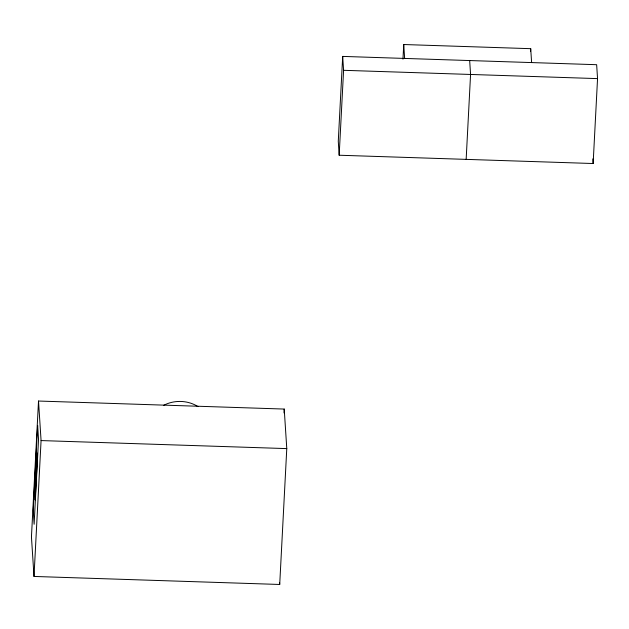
<?xml version="1.0" encoding="UTF-8"?>
<svg xmlns="http://www.w3.org/2000/svg" width="629" height="629" viewBox="0 0 629 629"><rect width="100%" height="100%" fill="white"/><g stroke="black" fill="none" stroke-linecap="round" stroke-linejoin="round"><path stroke-width="0.94" d="M38.518 401.035L31.45 536.907L34.005 576.447L279.708 584.475L286.777 448.603L284.222 409.062L38.518 401.035L41.074 440.575L34.005 576.447M284.017 412.97L284.222 409.062M342.687 56.406L338.276 141.321L339.173 155.229L593.131 163.524L597.55 78.609L596.654 64.701L342.687 56.406L343.591 70.306L339.173 155.229M402.969 59.165L403.732 44.525L530.711 48.677L531.615 62.578M466.152 159.373L470.571 74.458L469.674 60.557M530.562 51.602L530.711 48.677M343.591 70.306L597.55 78.609M41.074 440.575L286.777 448.603M592.832 158.893L593.131 163.524M403.732 44.525L404.636 58.426M279.583 582.548L279.708 584.475M163.713 405.304A32.386 29.563 -3.7 0 1 198.017 406.617M37.638 425.44L33.219 510.363L34.123 524.264L38.534 439.341L37.638 425.44M36.765 452.856L34.705 492.483L35.193 500.008L37.253 460.381L36.765 452.856"/></g></svg>
